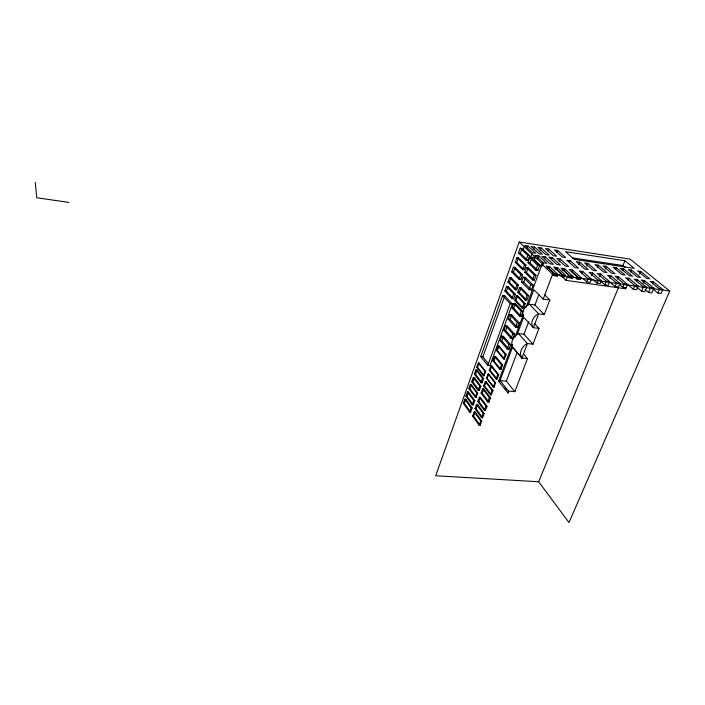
<?xml version="1.0" encoding="UTF-8"?>
<svg xmlns="http://www.w3.org/2000/svg" width="705" height="705" viewBox="0 0 705 705"><rect width="100%" height="100%" fill="white"/><g stroke="black" fill="none" stroke-linecap="round" stroke-linejoin="round"><path stroke-width="1.06" d="M519.188 242.035L435.681 475.752L538.673 481.744L568.979 522.537L669.75 291.024L630.12 259.14L519.188 242.035L542.973 264.428L542.022 264.287L526.018 307.362M463.335 403.295L464.815 399.145L465.838 399.242L472.147 407.939L470.623 412.117L469.592 412.028L463.335 403.295L464.348 403.383L470.623 412.117M465.899 396.122L467.397 391.954L468.464 392.05L474.835 400.678L473.302 404.89L472.218 404.793L465.899 396.122L466.974 396.219L473.302 404.89M468.851 388.57L470.358 384.357L471.31 384.454L477.743 393.02L476.201 397.259L475.24 397.171L468.851 388.57L469.803 388.658L476.201 397.259M474.386 374.214L475.91 369.94L477.047 370.055L483.604 378.497L482.035 382.797L480.889 382.692L474.386 374.214L475.514 374.32L482.035 382.797M476.791 367.27L478.325 362.978L479.092 363.057L485.701 371.429L484.123 375.756L483.357 375.686L476.791 367.27L477.549 367.349L484.123 375.756M480.722 356.642L502.612 295.571L504.806 295.862L512.394 304.005L489.922 365.648L487.754 365.428L480.722 356.642L482.872 356.871L488.644 364.053M471.768 381.819L473.284 377.58L474.368 377.686L480.863 386.199L479.312 390.473L478.219 390.376L471.768 381.819L472.843 381.925L479.312 390.473M464.348 403.383L465.838 399.242M466.974 396.219L468.464 392.05M507.944 282.106L509.618 277.444L511.063 277.647L518.404 285.164L516.686 289.87L515.232 289.676L507.944 282.106L509.389 282.3L516.686 289.87M469.803 388.658L471.31 384.454M504.851 290.998L506.507 286.371L508.102 286.591L515.364 294.205L513.663 298.876L512.059 298.664L504.851 290.998L506.437 291.209L512.94 298.109M511.707 271.901L513.39 267.195L515.099 267.442L522.528 274.853L520.801 279.603L519.074 279.365L511.707 271.901L513.407 272.139L520.801 279.603M518.483 252.972L520.202 248.186L522.044 248.46L529.64 255.668L527.886 260.506L526.018 260.233L518.483 252.972L520.325 253.245L527.886 260.506M477.549 367.349L479.092 363.057M515.258 262.339L516.968 257.589L518.448 257.81L525.965 265.124L524.212 269.918L522.722 269.707L515.258 262.339L516.739 262.56L523.471 269.187M475.514 374.32L477.047 370.055M472.843 381.925L474.368 377.686M509.389 282.3L511.063 277.647M482.872 356.871L504.806 295.862M506.437 291.209L508.102 286.591M516.739 262.56L518.448 257.81M513.407 272.139L515.099 267.442M520.325 253.245L521.7 249.42M524.397 246.398L523.101 249.975L530.724 257.219L534.134 257.722L534.804 255.915M527.128 248.698L528.098 246.019L524.714 245.499L532.381 252.69L535.791 253.201L528.098 246.019M469.592 412.028L471.116 407.842L464.815 399.145M472.218 404.793L473.751 400.581L467.397 391.954M475.24 397.171L476.774 392.932L470.358 384.357M483.357 375.686L484.925 371.35L478.325 362.978M480.889 382.692L482.458 378.382L475.91 369.94M478.219 390.376L479.779 386.093L473.284 377.58M515.232 289.676L516.941 284.961L509.618 277.444M487.754 365.428L510.182 303.714L502.612 295.571M512.059 298.664L513.751 293.994L506.507 286.371M519.074 279.365L520.801 274.606L513.39 267.195M526.018 260.233L527.781 255.395L520.202 248.186M522.722 269.707L524.467 264.904L516.968 257.589M527.992 262.648L529.763 257.792L531.79 258.092L539.669 265.574L537.845 270.473L535.8 270.182L527.992 262.648L530.01 262.947L537.845 270.473M475.02 408.662L476.562 404.432L477.558 404.52L484.168 413.491L482.59 417.757L481.594 417.677L475.02 408.662L476.016 408.75L482.59 417.757M524.767 272.271L526.529 267.459L528.212 267.706L536.003 275.294L534.205 280.158L532.504 279.92L524.767 272.271L526.45 272.509L534.205 280.158M477.778 401.506L479.329 397.241L480.352 397.338L487.023 406.239L485.437 410.539L484.405 410.451L477.778 401.506L478.792 401.594L485.437 410.539M489.261 370.301L490.865 365.913L491.764 366.01L498.708 374.619L497.069 379.052L496.153 378.964L489.261 370.301L490.169 370.398L497.069 379.052M496.47 350.464L498.1 345.988L499.034 346.093L506.146 354.509L504.472 359.03L503.529 358.924L496.47 350.464L497.404 350.57L504.472 359.03M500.092 340.638L501.74 336.118L503.44 336.32L510.64 344.63L508.948 349.187L507.239 349.001L500.092 340.638L501.784 340.832L508.948 349.187M503.89 330.257L505.555 325.701L507.292 325.904L514.579 334.117L512.87 338.717L511.125 338.523L503.89 330.257L505.617 330.46L512.87 338.717M514.765 300.339L516.474 295.651L517.655 295.809L525.207 303.705L523.454 308.446L522.255 308.288L514.765 300.339L515.945 300.497L523.454 308.446M521.418 281.868L523.163 277.1L525.454 277.418L533.183 285.12L531.394 289.931L529.067 289.623L521.418 281.868L523.709 282.185L531.394 289.931M472.65 416.117L474.183 411.923L475.17 412.002L481.726 421.044L480.158 425.282L479.162 425.203L472.65 416.117L473.637 416.197L480.158 425.282M481.057 393.108L482.625 388.816L483.789 388.931L490.548 397.761L488.944 402.088L487.763 401.982L481.057 393.108L482.22 393.223L488.944 402.088M483.683 385.943L485.26 381.617L486.159 381.705L492.971 390.473L491.359 394.835L490.451 394.756L483.683 385.943L484.582 386.032L491.359 394.835M486.45 378.373L488.036 374.02L488.741 374.091L495.615 382.78L493.985 387.177L493.28 387.107L486.45 378.373L487.146 378.444L493.985 387.177M492.892 360.819L494.513 356.395L495.571 356.501L502.595 365.023L500.938 369.499L499.871 369.385L492.892 360.819L493.949 360.934L500.938 369.499M512.094 308.032L513.795 303.37L515.381 303.573L522.872 311.557L521.127 316.263L519.523 316.06L512.094 308.032L513.681 308.235L521.127 316.263M517.787 292.267L519.514 287.534L521.039 287.746L528.662 295.554L526.891 300.33L525.357 300.127L517.787 292.267L519.303 292.469L526.133 299.546M508.182 319.109L509.865 314.5L511.698 314.73L519.1 322.82L517.373 327.481L515.514 327.261L508.182 319.109L510.015 319.33L517.373 327.481M530.724 257.219L532.046 253.588M533.808 249.103L534.557 247.041L531.2 246.53L538.928 253.712L542.33 254.223L534.557 247.041M476.016 408.75L477.558 404.52M478.792 401.594L480.352 397.338M487.146 378.444L488.741 374.091M490.169 370.398L491.764 366.01M497.404 350.57L499.034 346.093M484.582 386.032L486.159 381.705M473.637 416.197L475.17 412.002M493.949 360.934L495.571 356.501M515.945 300.497L517.655 295.809M482.22 393.223L483.789 388.931M526.45 272.509L528.212 267.706M519.303 292.469L521.039 287.746M530.01 262.947L531.429 259.07M501.784 340.832L503.44 336.32M513.681 308.235L515.381 303.573M505.617 330.46L506.957 326.82M510.015 319.33L511.698 314.73M523.709 282.185L525.454 277.418M534.989 256.329L533.897 259.29L541.828 266.807M540.356 250.398L541.264 247.931L537.924 247.42L545.732 254.593L549.107 255.104L541.264 247.931M537.695 258.814L538.779 255.853L535.351 255.333L543.317 262.815L546.789 263.326L538.779 255.853M535.8 270.182L537.615 265.274L529.763 257.792M481.594 417.677L483.172 413.412L476.562 404.432M532.504 279.92L534.302 275.056L526.529 267.459M484.405 410.451L485.992 406.15L479.329 397.241M529.067 289.623L530.856 284.794L523.163 277.1M496.153 378.964L497.792 374.531L490.865 365.913M503.529 358.924L505.194 354.404L498.1 345.988M507.239 349.001L508.922 344.437L501.74 336.118M511.125 338.523L512.835 333.914L505.555 325.701M522.255 308.288L524.009 303.547L516.474 295.651M525.357 300.127L527.12 295.351L519.514 287.534M479.162 425.203L480.731 420.964L474.183 411.923M487.763 401.982L489.367 397.646L482.625 388.816M490.451 394.756L492.064 390.385L485.26 381.617M493.28 387.107L494.901 382.709L488.036 374.02M499.871 369.385L501.528 364.917L494.513 356.395M515.514 327.261L517.241 322.599L509.865 314.5M519.523 316.06L521.268 311.354L513.795 303.37M508.737 392.852L507.803 392.764L498.594 381.211L512.306 344.287M514.976 337.113L523.357 314.545M544.63 258.673L545.3 256.867L541.889 256.356L549.935 263.829L553.39 264.34L545.3 256.867M542.207 265.811L543.317 262.815M548.041 250.91L548.728 249.05L545.406 248.548L553.293 255.712L556.65 256.215L548.728 249.05M523.383 353.936L527.455 358.598L514.853 391.663L508.446 391.063L500.039 380.559L512.473 347.151C510.094 342.092 513.716 335.8 518.483 333.606L527.393 343.555L532.954 344.19L538.981 328.363L534.76 323.859M517.285 334.214L523.603 317.215C520.995 312.447 524.635 306.04 529.411 304.269L538.638 313.848L544.242 314.562L549.803 299.977L544.709 294.919M528.248 304.754L533.844 289.702L543.211 299.105L549.803 299.977M521.894 358.078C518.149 353.17 522.379 345.802 527.393 343.555L521.894 358.078L513.17 347.882L512.209 347.856M551.504 259.537L552.244 257.589L548.851 257.078L556.959 264.534L560.396 265.036L552.244 257.589M514.853 391.663L506.366 381.176L517.091 352.579M532.954 344.19L523.965 334.249L528.732 321.55M544.242 314.562L534.945 304.983L538.805 294.699M557.206 276.122L548.878 268.305L549.53 266.578L546.04 266.067L554.341 273.866L557.875 274.377L557.206 276.122L553.681 275.62L552.174 274.192M556.888 252.372L557.629 250.407L554.333 249.896L562.317 257.061L565.648 257.563L557.629 250.407M507.803 392.764L508.446 391.063M543.211 299.105L552.597 274.263L542.022 264.287M553.681 275.62L554.341 273.866M559.259 261.749L560.308 258.982L556.941 258.471L565.146 265.926L568.556 266.428L560.308 258.982M562.713 274.968L556.597 269.292L557.25 267.574L553.777 267.063L562.167 274.853L565.674 275.355L557.25 267.574M565.005 277.091L561.506 276.598L562.167 274.853M572.407 278.237L563.912 270.438L564.573 268.72L561.118 268.217L569.596 275.999L573.086 276.501L572.407 278.237L568.926 277.735L567.384 276.316M569.437 262.516L570.125 260.727L566.776 260.224L575.104 267.671L578.488 268.173L570.125 260.727M627.529 284.432L624.198 283.956L615.121 276.228L618.417 276.704L627.529 284.432L625.732 288.812L566.053 280.37L567.604 276.342M568.926 277.735L569.596 275.999M572.575 270.033L571.914 271.742L580.506 279.541L581.184 277.805L572.575 270.033L569.147 269.53L577.721 277.312L581.184 277.805M578.646 264.754L579.677 262.11L576.355 261.608L584.78 269.054L588.137 269.548L579.677 262.11M580.506 279.541L577.042 279.048L577.721 277.312M581.784 273.787L582.718 271.407L579.316 270.914L587.996 278.678L591.433 279.171L590.155 282.379L586.727 281.894L582.797 278.352M586.78 266.296L587.917 263.397L584.621 262.903L593.134 270.341L596.474 270.826L587.917 263.397M586.727 281.894L587.996 278.678M591.416 275.726L592.535 272.897L589.16 272.403L597.955 280.158L601.365 280.643L600.211 283.507L596.809 283.022L592.826 279.488M597.532 267.107L598.307 265.142L595.038 264.648L603.674 272.077L606.979 272.571L598.307 265.142M596.809 283.022L597.955 280.158M599.673 276.624L600.739 273.963L597.391 273.478L606.274 281.216L609.658 281.7L608.195 285.287L604.82 284.811L600.801 281.277M605.146 269.169L606.282 266.34L603.031 265.847L611.755 273.276L615.042 273.76L606.282 266.34M604.82 284.811L606.274 281.216M609.781 278.343L610.838 275.717L607.525 275.232L616.514 282.969L619.871 283.454L618.417 286.988L615.068 286.512L610.178 282.273M615.553 269.46L616.276 267.68L613.059 267.204L621.88 274.606L625.132 275.091L616.276 267.68M617.413 279.162L618.417 276.704M625.502 267.6L622.982 265.529L624.93 260.771L565.542 251.685L574.17 259.299L634.209 268.332L624.93 260.771M615.068 286.512L616.514 282.969M622.885 270.597L623.625 268.799L620.426 268.323L629.327 275.726L632.561 276.201L623.625 268.799M538.673 481.744L618.426 287.596M626.155 287.737L622.832 287.261L624.198 283.956M630.64 272.06L631.486 270.024L628.305 269.548L637.285 276.942L640.501 277.418L631.486 270.024M628.164 280.123L628.93 278.281L625.652 277.805L634.844 285.525L638.148 285.992L636.589 289.72L633.284 289.253L627.459 284.318M633.284 289.253L634.844 285.525M636.668 281.348L637.39 279.629L634.139 279.162L643.418 286.873L646.705 287.34L644.863 291.667L641.594 291.2L636.553 286.97M639.594 274.227L640.757 271.443L637.602 270.967L646.679 278.352L649.869 278.827L640.757 271.443M643.26 283.313L644.44 280.519L641.215 280.044L650.565 287.746L653.826 288.213L651.808 292.919L648.556 292.46L645.172 289.64M641.594 291.2L643.418 286.873M648.556 292.46L650.565 287.746M652.522 283.807L653.359 281.85L650.151 281.383L659.598 289.068L662.832 289.526L661.123 293.5L657.888 293.042L653.191 289.173M657.888 293.042L659.598 289.068M480.731 420.964L481.726 421.044M483.172 413.412L484.168 413.491M471.116 407.842L472.147 407.939M485.992 406.15L487.023 406.239M473.751 400.581L474.835 400.678M489.367 397.646L490.548 397.761M476.774 392.932L477.743 393.02M492.064 390.385L492.971 390.473M479.779 386.093L480.863 386.199M498.594 381.211L499.51 381.299M494.901 382.709L495.615 382.78M482.458 378.382L483.604 378.497M500.039 380.559L506.366 381.176M484.925 371.35L485.701 371.429M497.792 374.531L498.708 374.619M501.528 364.917L502.595 365.023M527.455 358.598L521.92 357.999L513.17 347.882M505.194 354.404L506.146 354.509M508.922 344.437L510.64 344.63M517.549 333.5L523.965 334.249M512.835 333.914L514.579 334.117M538.981 328.363L533.394 327.684C529.349 323.207 533.615 315.637 538.638 313.848L533.394 327.684L524.326 317.929L523.383 317.814M517.241 322.599L519.1 322.82M521.268 311.354L522.872 311.557M524.009 303.547L525.207 303.705M528.468 304.146L534.945 304.983M510.182 303.714L512.394 304.005M513.751 293.994L515.364 294.205M527.12 295.351L528.662 295.554M530.856 284.794L533.183 285.12M516.941 284.961L518.404 285.164M520.801 274.606L522.528 274.853M552.597 274.263L669.75 291.024M534.302 275.056L536.003 275.294M68.896 202.397L36.783 197.77L35.25 182.463M537.615 265.274L539.669 265.574M554.861 269.037L556.597 269.292M562.193 270.182L563.912 270.438M547.133 268.05L548.878 268.305M524.467 264.904L525.965 265.124M527.781 255.395L529.64 255.668M572.31 257.871L622.982 265.529M653.359 281.85L662.832 289.526M644.44 280.519L653.826 288.213M637.39 279.629L646.705 287.34M628.93 278.281L638.148 285.992M610.838 275.717L619.871 283.454M619.536 284.441L622.832 287.261M600.739 273.963L609.658 281.7M592.535 272.897L601.365 280.643M582.718 271.407L591.433 279.171M575.491 277.629L577.042 279.048M564.573 268.72L573.086 276.501M560.687 275.373L566.053 280.37M559.215 274.465L561.506 276.598M549.53 266.578L557.875 274.377M533.553 257.078L535.086 258.532M512.447 347.116L513.134 347.962M504.78 387.9L506.102 389.548"/></g></svg>
